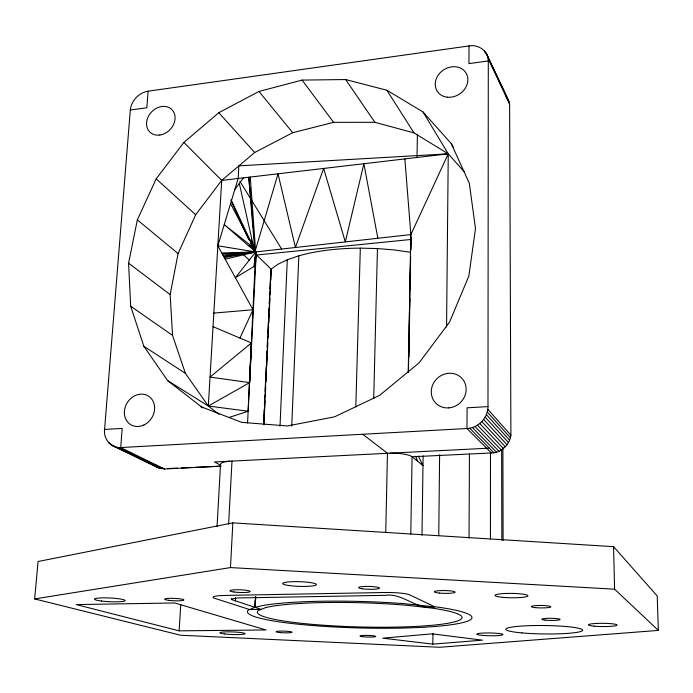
<?xml version="1.0" encoding="UTF-8"?>
<svg xmlns="http://www.w3.org/2000/svg" width="693" height="693" viewBox="0 0 693 693"><rect width="100%" height="100%" fill="white"/><g stroke="black" fill="none" stroke-linecap="round" stroke-linejoin="round"><path stroke-width="1.04" d="M487.976 406.592L488.305 60.958C488.678 51.057 478.257 44.075 469.022 45.929L148.12 91.181C138.921 92.602 131.194 100.736 130.319 110.022L104.574 429.443C103.3 438.73 110.975 448.475 120.712 447.565L466.987 428.517C478.248 428.023 488.054 417.905 487.976 406.592L467.099 407.822L466.987 428.517L491.389 452.962C501.1 453.023 509.736 444.733 510.906 435.221L509.615 104.123L508.367 100.026L486.832 54.349M490.445 539.067L490.479 452.832M469.04 538.063L469.438 454.01M469.022 45.929L468.936 63.617L488.305 60.958M438.747 535.62L439.622 454.747M446.561 327.001L448.25 153.82L422.955 111.919L386.867 90.246L345.642 79.548L302.105 80.085L258.974 91.45L218.806 112.699L183.888 142.42L156.185 178.837L137.344 219.88L128.586 263.193L130.682 306.211L143.841 346.257L167.637 380.613L202.728 407.83M432.83 644.135L382.753 638.166L432.146 633.852L482.458 640.167L432.83 644.135L432.96 633.636M421.985 535.291L423.12 455.829M408.446 372.176L410.784 232.415M408.896 357.06L409.216 338.712M409.381 329.01L409.909 298.796M410.083 289.094L410.594 259.962M411.399 237.352L410.767 250.251L410.871 234.572L404.859 158.914M410.793 534.208L412.075 456.782A19.603 4.47 1.2 0 0 389.986 453.179L214.483 461.971L220.435 465.116M417.021 157.484L417.394 134.97M247.566 422.973L255.717 251.94L231.029 199.775M408.194 372.28L410.594 256.739M385.75 532.614L387.465 453.265L362.742 434.26M373.726 398.718L377.442 248.562L360.325 248.137A104.418 36.192 1.5 0 0 298.83 255.821L287.283 259.762L277.902 264.293L270.868 269.282L270.608 274.688M355.812 406.895L360.325 248.137M251.187 344.785L248.146 411.226L228.829 417.541M254.288 266.978L254.548 260.499M250.805 243.875L250.961 240.038M291.736 426.16L298.83 255.821M213.028 326.68L251.394 342.931L249.671 382.614L208.324 406.02L167.637 380.613M280.015 426.204L287.283 259.762M255.518 596.777L255.024 607.328L262.179 605.673A111.807 13.236 1.5 0 1 404.236 603.681L438.79 607.267A112.335 13.297 1.5 0 1 396.188 628.187A112.335 13.297 1.5 0 1 248.337 610.074L254.799 607.38L255.154 599.999M263.686 420.417L264.198 409.624M264.405 405.301L264.865 395.59M265.072 391.268L265.584 380.474M265.791 376.152L266.251 366.441M266.459 362.118L266.97 351.325M267.177 347.011L267.637 337.292M267.844 332.978L268.356 322.184M268.555 317.862L269.023 308.151M269.222 303.829L269.742 293.035M269.941 288.721L270.409 279.002M263.712 424.575L271.076 269.135L255.241 253.707M255.388 605.31L255.293 607.423L254.799 607.38M255.639 600.034L255.786 596.872M263.946 424.792L264.362 416.164M264.613 410.767L265.072 401.048M265.332 395.651L265.74 387.015M265.999 381.618L266.459 371.907M266.71 366.51L267.177 356.8M267.377 352.477L267.836 342.766M268.096 337.37L268.555 327.65M268.763 323.336L269.222 313.626M269.473 308.229L269.941 298.51M270.14 294.196L270.599 284.476M270.807 280.163L271.266 270.452M34.65 598.917L230.474 567.576L232.839 522.869L613.548 546.664L657.207 595.928L658.35 630.413L439.622 647.271L180.509 635.23L34.65 598.917L38.08 561.503L232.839 522.869M112.058 445.478L158.134 467.766L164.414 468.693M228.612 524.185L231.999 461.062M251.394 342.931L210.04 377.087L249.671 382.614L256.115 255.076L255.76 251.931L253.465 249.913L253.603 247.903L230.578 203.595M217.056 526.533L220.53 464.457M464.518 172.124L448.25 153.82L413.998 132.891L374.887 122.306L333.593 122.349L292.723 132.701L254.695 152.495L221.708 180.405L208.324 406.02L219.014 414.371M179.123 630.838L76.273 604.599L174.662 602.962L266.077 629.972L179.123 630.838L180.778 604.374M148.12 91.181L146.847 107.753L130.319 110.022M239.969 338.089L252.971 309.745L217.827 245.798L238.167 178.465L238.86 165.861L448.25 153.82L410.871 234.572L255.717 251.94L235.377 277.737L255.059 265.817L256.029 251.836M254.097 266.407L255.717 251.94L217.827 245.798M255.102 263.972L256.115 255.076L255.232 252.087M239.336 183.68L254.201 249.567L256.141 251.897L254.842 259.71M253.421 246.803L253.231 247.886L252.512 243.338M255.059 265.817L255.847 260.36M254.799 250.13L254.236 251.594L253.343 249.645M248.146 411.226L208.324 406.02L185.421 373.388L172.54 335.395L170.149 294.594L178.092 253.577L195.66 214.761L221.708 180.405L448.25 153.82M252.659 245.357L252.382 244.239M253.214 247.141L253.395 246.249M254.703 260.984L256.115 255.076L255.215 253.439M253.855 250.26L254.158 249.419M234.823 189.544L243.468 177.841M253.863 247.15L253.456 247.618L248.25 245.469L224.22 224.627L253.456 247.618L254.045 247.505L253.603 247.903L254.669 249.341L251.594 245.833M162.768 468.329L162.292 468.78L118.408 447.531M250.779 252.443L224.35 257.666M225.182 259.182L255.717 251.94L221.795 253.014M253.898 252.408L223.77 256.618L240.705 253.473L245.591 253.569M223.033 255.267L256.141 251.897M410.949 239.466L256.115 255.076L255.267 253.647M213.834 313.097L252.971 309.745M222.288 253.915L255.717 251.94L254.885 252.035L254.201 249.567L254.885 252.035L278.032 173.787L295.426 247.496L323.648 168.442L345.313 241.909L363.877 163.721L377.85 238.271M104.574 429.443L122.185 428.404L120.712 447.565L164.397 468.996L221.067 466.164L195.409 467.299M494.014 452.858L489.371 448.146L389.986 453.179M491.389 452.962L412.075 456.782L422.981 465.566L418.303 455.994M167.619 468.546L177.243 468.113M181.514 467.922L192.204 467.446M230.474 567.576L614.596 589.18L658.35 630.413M377.442 248.562L394.3 249.948L410.421 252.252M155.977 464.864L153.837 464.691L164.397 468.996M253.525 248.874L254.418 249.004L253.551 248.397M254.322 248.051L253.603 247.903L254.617 248.735L254.885 252.035L252.806 244.586L252.997 247.011M200.901 406.704L241.701 422.358L287.344 425.97L334.546 416.839L379.66 395.322L419.074 362.872L449.601 322.011L468.858 276.013L475.493 228.56L469.326 183.307L451.23 143.555L422.955 111.919M110.248 444.196L160.17 468.425M108.645 442.636L110.568 443.572M156.246 466.813L158.134 467.766M143.841 346.257L185.421 373.388M130.682 306.211L172.54 335.395M128.586 263.193L170.149 294.594M421.318 464.284L422.981 465.566M137.344 219.88L178.092 253.577M248.25 245.469L253.465 249.913M243.546 254.851L249.324 260.057M156.185 178.837L195.66 214.761M183.888 142.42L221.708 180.405M469.715 428.187L489.371 448.146M472.401 427.512L496.535 452.234M474.991 426.498L498.969 451.299M477.451 425.156L501.273 450.052M479.738 423.518L503.413 448.527M253.136 248.839L253.993 249.974M481.808 421.613L505.344 446.751M483.619 419.464L507.033 444.741M485.152 417.117L508.463 442.55M486.365 414.613L509.598 440.202M218.806 112.699L254.695 152.495M487.248 411.988L510.412 437.751M487.794 409.303L510.906 435.221M253.499 249.35L254.444 250.459M258.974 91.45L292.723 132.701M505.959 96.526L508.367 100.026M302.105 80.085L333.593 122.349M345.642 79.548L374.887 122.306M386.867 90.246L413.998 132.891M281.644 249.038L239.856 181.202M451.23 143.555L453.404 147.237M485.715 52.425L509.138 102.018M484.312 50.693L485.689 53.621M488.141 58.654L509.615 104.123M231.072 200.883L248.891 239.891M415.739 456.185L417.602 461.235M253.352 248.311L253.699 249.653M251.724 241.744L252.139 246.76M254.617 248.735L248.778 177.217L255.526 249.887L250.294 177.044M251.135 240.064L251.377 244.941M235.386 597.687L235.533 600.9M613.548 546.664L614.596 589.18M502.893 447.704L503.092 540.41M501.663 449.436L501.836 540.245M220.746 465.012A18.988 4.141 2.6 0 1 229.764 461.209M231.306 598.977L231.722 599.644L261.226 609.381L249.584 609.554L214.778 598.345A19.508 2.477 2.2 0 1 224.783 595.434L384.45 592.515A20.158 2.677 1.3 0 1 409.788 594.906L434.736 606.799C416.632 610.68 403.196 592.584 384.996 595.348L237.751 597.955L231.306 598.977M265.506 607.648L258.272 610.576A102.399 12.11 1.5 0 0 392.862 627.156A102.399 12.11 1.5 0 0 431.436 608.047L408.705 605.465A102.399 12.11 1.5 0 0 265.506 607.648M224.835 633.991A12.63 1.299 2 0 0 244.993 633.826A12.63 1.299 2 0 0 227.564 631.86A12.63 1.299 2 0 0 224.835 633.991M362.404 636.685A7.892 0.823 1.5 0 0 375.545 636.624A7.892 0.823 1.5 0 0 365.722 635.386A7.892 0.823 1.5 0 0 362.404 636.685M279.833 632.553A8.013 0.84 1.8 0 0 292.082 632.259A8.013 0.84 1.8 0 0 280.327 631.115A8.013 0.84 1.8 0 0 279.833 632.553M233.879 591.969A10.118 1.334 2.1 0 0 250.104 591.692A10.118 1.334 2.1 0 0 236.261 589.76A10.118 1.334 2.1 0 0 233.879 591.969M168.52 600.303A9.633 1.195 2.4 0 0 183.801 600.112A9.633 1.195 2.4 0 0 170.391 598.328A9.633 1.195 2.4 0 0 168.52 600.303M535.602 607.648A9.754 1.221 0.6 0 0 550.831 606.877A9.754 1.221 0.6 0 0 536.858 605.543A9.754 1.221 0.6 0 0 535.602 607.648M545.114 620.114A9.113 1.065 0.6 0 0 559.953 619.637A9.113 1.065 0.6 0 0 547.886 618.321A9.113 1.065 0.6 0 0 545.114 620.114M101.533 601.03A15.35 1.854 2.7 0 0 125.078 600.649A15.35 1.854 2.7 0 0 102.685 597.877A15.35 1.854 2.7 0 0 101.533 601.03M521.942 632.908A38.436 4.219 0.7 0 0 582.518 630.604A38.436 4.219 0.7 0 0 528.335 625.71A38.436 4.219 0.7 0 0 521.942 632.908M594.222 626.169A14.293 1.611 0.4 0 0 616.978 625.225A14.293 1.611 0.4 0 0 597.167 623.414A14.293 1.611 0.4 0 0 594.222 626.169M482.83 635.429A13.106 1.395 0.9 0 0 502.945 634.641A13.106 1.395 0.9 0 0 483.775 633.03A13.106 1.395 0.9 0 0 482.83 635.429M439.509 593.078A10.343 1.403 1 0 0 455.093 592.168A10.343 1.403 1 0 0 439.665 590.653A10.343 1.403 1 0 0 439.509 593.078M362.023 588.729A10.438 1.438 1.5 0 0 379.253 588.409A10.438 1.438 1.5 0 0 365.93 586.399A10.438 1.438 1.5 0 0 362.023 588.729M502.46 597.314A16.45 2.192 0.7 0 0 527.919 595.911A16.45 2.192 0.7 0 0 504.132 593.546A16.45 2.192 0.7 0 0 502.46 597.314M288.678 585.49A16.883 2.339 1.8 0 0 316.138 584.97A16.883 2.339 1.8 0 0 293.745 581.661A16.883 2.339 1.8 0 0 288.678 585.49M159.832 135.031A15.74 12.786 -46.1 0 0 173.648 111.937A15.74 12.786 -46.1 0 0 148.969 115.341A15.74 12.786 -46.1 0 0 159.832 135.031M447.245 97.185A17.065 14.466 -33.4 0 0 467.325 75.901A17.065 14.466 -33.4 0 0 440.055 72.869A17.065 14.466 -33.4 0 0 447.245 97.185M143.841 425.034A16.831 14.423 -58.1 0 0 149.87 397.106A16.831 14.423 -58.1 0 0 124.766 408.801A16.831 14.423 -58.1 0 0 143.841 425.034M448.64 407.891A18.018 16.745 -42.9 0 0 463.842 380.89A18.018 16.745 -42.9 0 0 433.636 382.978A18.018 16.745 -42.9 0 0 448.64 407.891"/></g></svg>
